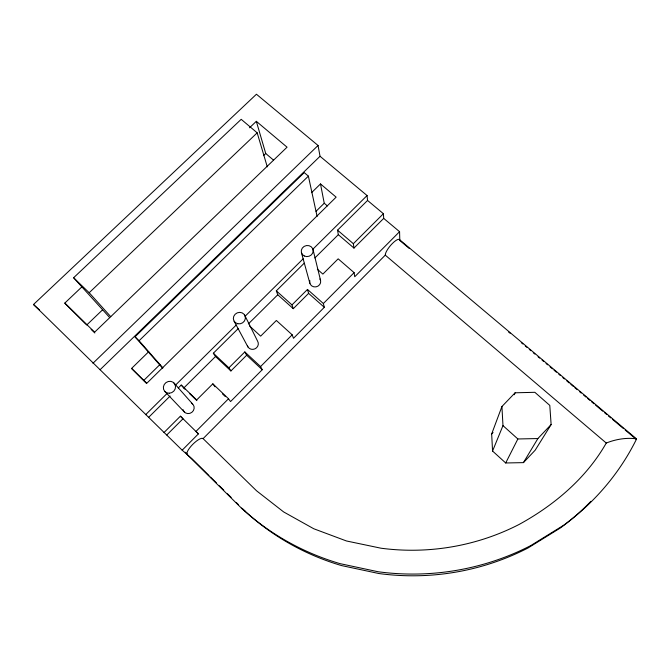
<?xml version="1.0" encoding="UTF-8"?>
<svg xmlns="http://www.w3.org/2000/svg" width="670" height="670" viewBox="0 0 670 670"><rect width="100%" height="100%" fill="white"/><g stroke="black" fill="none" stroke-linecap="round" stroke-linejoin="round"><path stroke-width="1" d="M409.395 248.57L399.806 240.505A10.745 3.007 -50.1 0 0 392.344 243.528A10.745 3.007 -50.1 0 0 385.275 255.144L203.094 438.632A11.256 3.275 -45.1 0 0 192.759 444.352A11.256 3.275 -45.1 0 0 187.232 454.612L241.401 508.103A246.175 233.101 -1.7 0 0 339.958 563.629L378.106 571.745A246.175 233.101 -1.7 0 0 530.791 545.573L563.771 525.171A246.175 233.101 -1.7 0 0 636.349 439.419L636.5 438.858L399.529 239.634M491.671 433.951L501.922 406.522L515.104 392.796L534.853 392.31L549.785 405.392L551.125 424.562L535.204 450.165L523.429 462.627L505.699 462.978L492.559 451.036L491.671 433.951L493.053 432.51M514.326 394.722L515.104 392.796M492.559 451.036L502.977 425.626L501.922 406.522M505.699 462.978L517.86 438.976L537.884 438.548L551.125 424.562M523.429 462.627L537.884 438.548M636.5 438.858C626.551 437.384 615.588 439.286 606.266 443.038C586.267 478.213 554.274 505.172 519.108 524.451A224.056 212.072 -1.8 0 1 381.012 548.211L346.465 540.975L313.744 528.747L283.661 511.947L256.551 490.792L203.094 438.632M399.806 240.505L399.571 231.678L383.701 218.387L383.408 213.713L367.554 200.447L367.076 195.548L320.042 156.278L318.049 145.474L256.442 94.236L33.5 304.498L182.173 450.19L198.412 433.867L195.992 431.405L228.512 398.75L212.842 383.835L196.679 399.948L181.218 385.057L178.262 387.997M244.826 351.926L246.66 355.226L230.907 370.954L228.889 367.822L244.826 351.926L260.571 366.565L262.238 369.714L230.547 401.565L228.512 398.75M307.48 289.44L308.602 293.368L293.276 308.677L291.978 304.9L307.48 289.44L323.367 303.518L324.322 307.312L293.493 338.3L292.187 334.816L276.367 320.469L260.655 336.147L249.508 325.913M399.571 231.678L354.732 276.752L354.112 272.648L338.166 258.838L322.873 274.089L317.362 269.265M260.571 366.565L292.187 334.816M323.367 303.518L354.112 272.648M166.78 434.981L182.977 418.809L180.398 416.187L164.008 432.535M367.554 200.447L337.546 230.17L338.333 234.676L353.969 248.076L383.701 218.387M353.969 248.076L353.35 243.696L383.408 213.713M185.23 389.404L183.773 387.997L215.531 356.49L213.353 353.216L238.419 328.392M248.335 323.953L277.765 294.758L276.308 290.847L304.197 263.209M314.858 257.967L338.333 234.676M145.633 414.688L167.182 393.365M175.356 385.275L236.292 324.975M245.212 316.148L303.175 258.788M312.831 249.232L367.076 195.548M148.631 417.351L170.113 396.062M148.748 351.666L131.571 368.441L143.606 380.585L160.03 364.463M316.022 211.301L324.238 203.236L320.495 183.932L311.533 192.684M162.911 367.872L139.075 340.745L308.384 176.126L304.222 172.6L135.013 336.834L162.626 368.19M100.106 369.706L320.042 156.278M92.963 363.257L318.049 145.474M86.681 325.042L102.552 309.841M263.461 155.666L265.73 153.489L256.325 121.32L249.516 127.786M73.616 277.748L89.185 292.731L257.18 132.836L241.192 119.319L73.616 277.748L109.143 316.977M85.953 324.305L64.797 303.091L82.209 286.567M241.401 508.103L245.136 511.235A240.932 228.587 -1.4 0 0 341.558 565.581L378.852 573.52A240.932 228.587 -1.4 0 0 528.061 547.96L560.304 528.01A240.932 228.587 -1.4 0 0 590.865 501.353M508.488 331.901L510.088 333.241M521.277 342.655L522.876 343.995M525.272 346.013L526.871 347.353M529.267 349.372L530.866 350.712M533.261 352.73L534.861 354.078M538.052 356.767L539.652 358.107M542.055 360.125L543.646 361.465M546.05 363.483L547.641 364.832M550.045 366.842L552.44 368.86M554.04 370.2L556.435 372.219M558.83 374.237L560.43 375.577M562.825 377.595L564.425 378.944M566.828 380.954L569.224 382.972M570.823 384.312L573.219 386.33M574.818 387.679L577.213 389.689M579.609 391.707L581.208 393.055M583.604 395.066L586.007 397.084M587.598 398.432L590.002 400.442M591.593 401.791L593.997 403.801M595.596 405.149L602.782 411.196M604.382 412.544L606.777 414.554M608.377 415.903L610.772 417.921M612.372 419.261L623.561 428.666M625.16 430.014L636.349 439.419M256.325 121.32L287.062 147.182L94.621 332.178L64.797 303.091M320.495 183.932L336.139 197.148L146.789 383.29L131.571 368.441M265.73 153.489L273.553 160.147M324.238 203.236L327.396 205.924M385.275 255.144L606.266 443.038M337.546 230.17L353.35 243.696M182.173 450.19L192.064 458.841L209.023 475.574M308.602 293.368L324.322 307.312M502.977 425.626L517.86 438.976M276.308 290.847L291.978 304.9M277.765 294.758L293.276 308.677M33.5 304.498L39.572 310.059M246.66 355.226L262.238 369.714M213.353 353.216L228.889 367.822M215.531 356.49L230.907 370.954M222.423 393.826L225.38 396.64M135.013 336.834L139.075 340.745M189.593 393.617L196.88 400.635M180.398 416.187L198.412 433.867M91.128 329.38L94.83 332.99M143.606 380.585L146.529 383.433M185.397 452.25L187.617 454.453M210.497 477.032L216.393 482.852M219.341 485.767L223.763 490.13M227.448 493.773L231.133 497.408M236.292 502.508L238.503 504.686M242.188 508.329L245.136 511.235M165.004 391.64L184.476 412.117M89.185 292.731L110.743 316.675M173.873 382.863L192.617 404.002M181.218 385.057L183.773 387.997M212.842 383.835L215.045 386.791M234.115 321.215L247.917 346.901M244.617 315.009L257.59 341.147A5.628 5.293 -25.4 0 1 254.86 348.886A5.628 5.293 -25.4 0 1 247.364 345.628M257.18 132.836L267.288 166.855M301.458 252.749L309.883 283.335M312.965 249.324L320.503 280.169M308.384 176.126L317.111 216.452M319.925 278.946A5.544 5.159 -14.7 0 1 315.989 286.861A5.544 5.159 -14.7 0 1 309.85 280.655M191.478 403.164A5.754 5.402 -37.8 0 1 191.871 412.326A5.754 5.402 -37.8 0 1 183.086 409.688M169.276 393.231A6.248 5.812 -36.6 0 0 174.811 384.061A6.248 5.812 -36.6 0 0 164.251 384.488A6.248 5.812 -36.6 0 0 169.276 393.231M237.766 323.752A6.105 5.687 -24.8 0 0 245.212 316.366A6.105 5.687 -24.8 0 0 235.137 314.247A6.105 5.687 -24.8 0 0 237.766 323.752M304.297 255.999A6.005 5.527 -14.7 0 0 313.183 250.747A6.005 5.527 -14.7 0 0 304.163 246.384A6.005 5.527 -14.7 0 0 304.297 255.999"/></g></svg>
